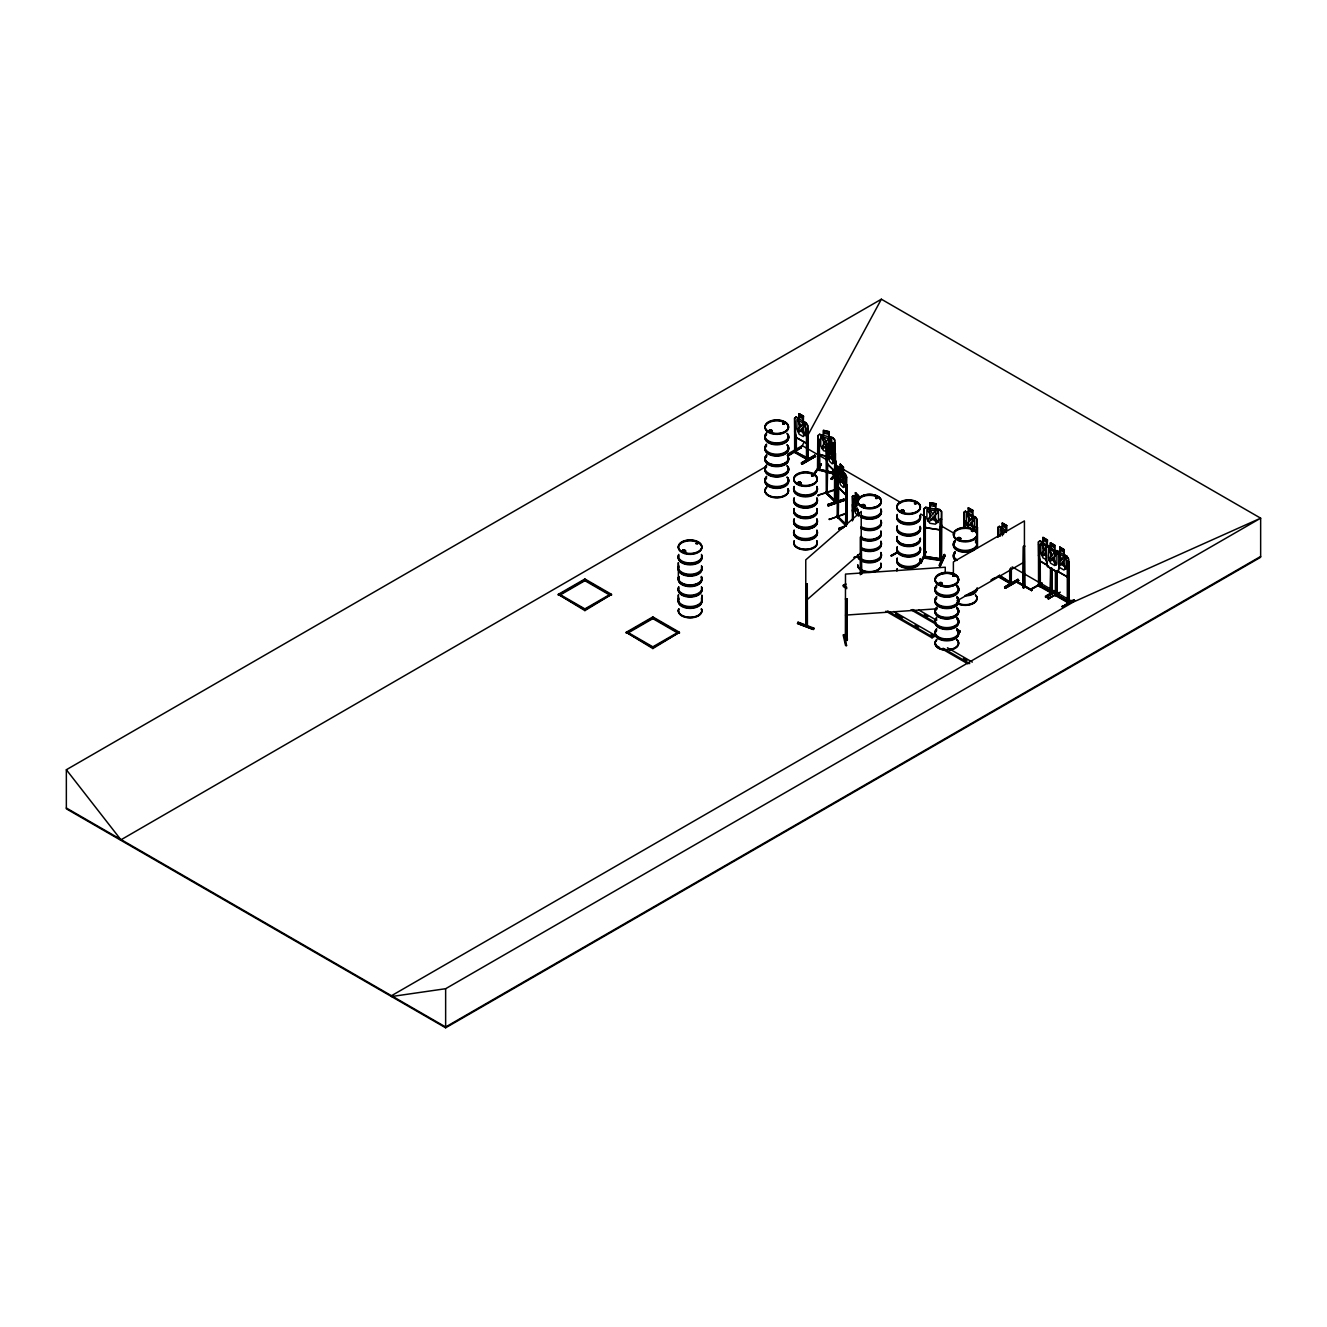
<?xml version="1.0" encoding="UTF-8"?>
<svg xmlns="http://www.w3.org/2000/svg" width="1327" height="1327" viewBox="0 0 1327 1327"><rect width="100%" height="100%" fill="white"/><g stroke="black" fill="none" stroke-linecap="round" stroke-linejoin="round"><path stroke-width="1.5" d="M1038.527 584.311L1038.427 585.821M1039.754 586.434L1040.335 584.61L1038.859 583.913M1051.813 591.825L1050.287 591.029L1051.2 590.78M1050.453 567.939L1050.453 592.705L1050.321 590.963M1052.129 591.477L1050.884 590.681M1043.171 542.677L1040.02 540.719L1038.477 541.814L1038.543 585.92L1051.664 593.235L1051.664 591.742M1057.072 595.889L1057.055 571.34M1057.055 594.446L1056.06 593.799M1067.771 561.039L1068.981 561.719L1067.306 561.304L1067.306 602.475L1067.621 600.467M1067.771 600.55L1069.147 602.757L1068.981 561.719M794.74 451.047L796.018 451.711M808.176 459.524L795.138 452.159L795.138 421.405L796.465 452.938L794.989 450.583L794.558 452.49M796.333 452.689L796.333 436.45M808.176 459.689C809.221 457.019 805.589 457.069 806.501 459.424L806.501 428.505L808.176 428.92L808.11 459.573M999.447 576.83L998.849 575.686M1010.676 582.52L1009.698 581.856M1009.698 569.001L1009.698 583.349M1011.356 569.432L1011.29 583.664M998.319 576.25L1011.356 583.78L1011.29 582.171M797.494 623.491L813.252 629.462L797.494 623.491L798.058 622.164L813.833 628.102L813.252 629.462M797.991 622.297L813.683 628.981L813.816 628.119M797.958 622.96L813.833 628.965M684.168 551.883L684.666 550.788L682.592 550.722M684.948 550.904L683.223 550.091M696.111 543.34L697.67 543.854M697.156 543.158L697.421 542.843M769.411 431.225L771.451 430.18M770.838 430.081L771.667 431.225L770.207 431.756M784.091 422.815L783.56 423.91M783.112 423.048L784.406 424.043M800.115 483.741C802.636 481.801 796.283 482.912 799.318 483.41M811.975 475.597L813.036 475.099L812.024 475.812M811.875 475.099L812.937 475.597L811.991 475.978M812.937 475.746L813.186 475.248M862.533 506.151L862.052 505.172L863.96 504.542M864.607 505.172L863.612 506.317M875.953 498.604L876.102 497.31L876.334 498.371M875.886 497.525L876.948 498.023M876.318 498.239L877.014 497.426L876.036 497.94M876.102 497.725L877.047 497.924M901.846 511.774L901.332 510.53M901.514 511.21L903.538 511.227L903.206 510.232M903.637 510.497L903.206 511.675M915 503.53L915.696 503.762M939.815 582.686L939.533 583.83L940.943 584.195M940.047 582.586C940.163 586.517 942.104 581.508 940.047 583.698M960.002 537.883L959.819 539.193M954.66 576.034L952.753 576.217L954.163 575.255M953.881 575.205L954.312 575.404M953.284 576.366L953.25 575.487M954.113 575.288L954.644 576.366M971.364 530.684L972.824 530.568M971.679 531.198L972.459 530.269M971.513 531.331L972.741 530.949L971.729 530.982M841.683 476.775L841.932 477.007C843.342 470.77 846.792 477.04 842.711 478.981L844.768 487.009L842.098 479.445C840.854 486.047 837.237 479.959 841.434 477.67L839.51 469.974L842.048 477.139M835.496 502.618L826.273 493.395L826.157 444.313L827.103 463.82L834.368 471.068L835.496 466.922M834.368 471.068L835.429 467.121M845.349 494.473L846.377 490.625M846.56 490.575L845.415 494.722L838.233 487.374L837.387 481.436L838.349 487.407M960.084 631.154L959.504 632.166M960.068 631.818L956.651 629.977L960.184 631.884M817.78 495.369L834.484 490.26M818.245 495.087L834.55 489.646M829.292 518.724L829.358 519.57L845.681 513.284M829.275 519.355L845.598 513.914M970.286 520.084L970.601 520.383C972.343 513.848 977.385 519.587 971.58 522.208L974.25 529.838L970.701 522.788C968.975 529.655 963.817 524.148 969.772 521.129L967.035 513.798L970.501 520.201M1061.683 559.546C1062.877 555.068 1069.38 556.162 1063.01 561.57L1065.929 569.2L1062.131 562.134C1060.323 569.034 1055.28 563.527 1061.202 560.492L1058.448 553.16L1062.064 559.845M807.712 438.988L806.219 443.351L807.861 439.104M1059.079 568.072C1055.745 580.828 1062.861 554.935 1057.669 551.966M1056.69 570.892L1067.008 576.781L1068.517 572.435L1068.368 559.065L1066.974 556.411L1056.723 550.572L1059.875 552.198L1059.875 547.155L1064.271 549.66L1064.121 554.786L1064.271 549.66M1067.008 576.781L1068.517 572.634M939.433 529.655L941.49 524.978M923.774 522.257L925.566 527.682L939.582 529.855L941.623 525.144M788.105 456.057L801.425 447.514L787.359 455.625L801.425 447.514M898.13 552.331L890.765 555.781L898.13 551.485M898.031 552.065L891.512 556.212M1031.278 588.956L1041.944 583.598M1031.925 588.574L1032.008 589.404M1031.925 589.138L1041.844 583.333M1058.797 593.368L1048.114 598.759L1060.356 592.141M1048.745 598.975L1048.861 599.174M929.746 502.8L935.717 503.729L929.746 502.8L929.895 508.175L926.909 509.386L926.909 518.807L929.895 523.302L935.469 524.165L938.454 520.599L938.454 511.177L935.469 509.037L935.668 503.845M923.841 516.535L925.483 516.8M925.566 527.682L939.632 529.738M935.668 508.888L935.717 503.729M941.623 511.592L941.407 560.707L941.49 511.525L939.582 509.369L935.518 508.921M940.014 527.25L939.98 560.558L940.014 519.039M941.49 560.674L923.625 558.02L924.073 555.98M925.997 551.601L921.12 562.963L920.109 562.797L925.881 551.65M921.12 562.963L925.831 552.297M923.974 508.822L923.725 557.473M941.656 519.305L939.848 519.404M923.841 557.556L941.822 560.276L941.689 558.717L925.665 556.776C924.056 560.16 927.523 554.968 923.476 556.395M923.907 556.03L940.014 559.015M940.329 565.899L945.189 555.333L940.329 565.932L939.317 564.92L944.243 554.421L939.483 565.667M939.317 565.766L944.326 554.504L945.206 555.432M845.564 645.585L843.143 634.903L844.171 634.837C845.249 632.067 845.299 647.344 846.526 645.619L846.477 644.773M1040.351 586.252L1040.219 561.57M1055.28 595.591L1055.844 593.766M1056.607 596.221L1057.055 594.297M1057.204 596.022L1055.811 595.159M1010.013 581.939L999.629 575.387L999.629 576.88M813.766 474.568L821.363 463.986M787.89 453.95L802.238 445.656L804.195 442.04M807.131 436.616L881.36 299.205L1260.65 518.177L1260.65 557.257L445.64 1027.795L66.35 808.823L66.35 769.743L881.36 299.205M1025.058 585.589C1020.529 585.489 1028.475 586.219 1023.084 587.612L1023.233 546.525L1024.427 545.828L1024.892 587.264L1023.664 587.911L1024.892 585.655M826.29 492.035L827.219 492.864M826.174 493.312L826.174 491.803M836.06 500.942L834.666 500.412M836.093 502.386L835.214 501.589L836.226 502.485L836.06 461.414L835.214 460.569M838.747 486.959L838.282 517.994L837.188 517.099L837.387 467.9L837.204 481.485M806.816 623.375L805.671 625.88L807.413 625.133L807.264 584.162L805.771 584.776L807.264 584.162M807.231 625.299L806.318 625.996L806.434 623.508M847.422 638.834L845.382 638.917M682.642 550.539L683.305 550.174A1.692 0.979 0 0 1 685.512 551.319A1.692 0.979 0 0 1 682.675 551.75A1.692 0.979 0 0 1 683.438 550.124M684.5 550.423L682.642 550.871L683.571 551.883M771.65 431.076L770.539 431.358M696.012 543.805L697.007 542.793M696.857 543.158L697.156 543.805M864.292 506.018L863.894 504.608M901.846 510.132L901.846 511.26M901.332 511.044L903.388 510.895M958.111 537.8A1.825 1.045 0 0 0 958.111 539.625A1.825 1.045 0 0 0 960.848 538.712A1.825 1.045 0 0 0 958.111 537.8L958.459 539.293M959.935 538.729L957.928 538.58L959.819 537.75M954.312 575.984L953.101 576.266M834.6 453.784L834.799 439.851L832.792 437.578L829.043 436.765L829.126 431.607L823.37 430.296L823.37 435.339L819.522 434.377L832.726 437.728L834.517 439.983L834.517 453.452M817.946 438.938L819.505 439.337M829.126 431.607L828.861 436.882L831.697 439.27L831.697 448.692M817.714 449.256L819.456 454.713L827.152 456.505M819.456 454.713L817.979 449.156M833.041 451.346L833.306 442.803L834.865 443.185L834.865 453.436M834.865 443.185L833.041 443.152M812.92 474.585L821.396 463.986M813.65 474.651L821.164 464.682M821.396 464.848L813.882 474.817L813.882 473.971M818.991 469.012L819.439 470.488L817.515 468.58L817.515 470.073L817.797 435.604L819.605 434.261M833.306 469.459L833.157 474.054L833.522 472.064M832.875 472.429L819.439 469.426L834.384 472.81L834.783 474.336M832.875 473.855L833.124 472.014M837.486 472.23L832.129 479.395L831.166 479.147L838.83 469.078M831.166 479.147L837.719 470.422M831.2 478.317L837.835 470.554M831.399 479.113L838.482 470.72M835.413 502.618L835.496 453.469L832.51 448.626L832.51 443.583C825.228 433.05 832.974 451.562 827.318 443.434C825.245 450.251 816.818 450.682 825.145 443.201C817.83 434.377 823.835 434.559 826.257 442.339C828.529 435.638 835.048 438.806 827.484 443.832M971.895 530.551L974.715 527.881L974.715 518.459L972.525 515.523C974.018 502.601 969.738 517.497 975.577 517.115L977.186 519.653L975.494 517.066M837.171 516.999L846.294 526.238M838.846 516.319L837.237 515.457L838.282 516.502M845.564 525.475L846.377 477.173M1047.434 546.906L1048.728 547.371M845.548 639.979L845.299 638.552L847.472 639.199M1023.084 587.612L1024.892 587.164M860.294 574.773L860.294 537.236L861.223 536.407L861.77 574.16M860.841 572.999L860.841 537.435L861.77 536.622M806.716 583.946L806.716 624.967L805.771 625.797L805.771 559.861L861.223 511.492L861.223 573.944M805.771 600.866L861.223 552.496M837.204 467.967L838.365 467.087C843.176 475.746 839.012 454.498 840.406 469.526L838.863 469.658L838.863 479.08L840.406 484.654L843.292 487.54L844.835 485.052L844.835 475.63L843.292 472.412L843.292 467.353L840.406 464.483M837.32 468.132L838.415 467.303M852.398 496.613L853.51 495.784L858.37 500.876L858.469 495.767L855.484 492.947M923.924 508.938L925.765 507.412M769.444 430.346L770.539 429.965M769.577 430.91L771.335 431.159M783.56 422.782L783.162 424.142M783.809 423.91L784.406 423.213M684.666 551.186L684.168 550.108M812.306 474.784C809.52 476.99 815.359 476.028 812.605 475.182M862.533 504.708L862.766 506.267M864.225 505.687L862.235 505.537L863.661 505.886M901.497 510.281A1.825 1.045 0 0 0 901.497 512.106A1.825 1.045 0 0 0 904.234 511.194A1.825 1.045 0 0 0 901.497 510.281A1.692 0.979 0 0 0 901.564 511.874A1.692 0.979 0 0 0 904.102 511.028A1.692 0.979 0 0 0 901.564 510.182L901.614 511.675M901.298 510.663L903.538 510.696M903.206 511.16L901.779 510.049M903.521 511.061L901.779 511.675M958.459 537.634L957.746 538.546L958.741 538.828M957.928 538.165L958.227 537.75A1.692 0.979 0 0 1 960.731 538.546A1.692 0.979 0 0 1 958.177 539.392A1.692 0.979 0 0 1 958.177 537.7M807.712 459.955L794.657 452.474L794.608 418.088L796.134 417.01L798.97 418.818M794.74 418.237L796.2 417.209M965.525 511.326L964.082 512.338L963.933 525.724M997.788 537.103L997.788 527.449L999.314 526.355L1002.15 528.163M997.921 527.599L999.38 526.57M1057.719 572.335L1047.318 566.496L1045.958 547.172L1047.501 546.094L1057.619 552.098M1046.107 547.321L1047.567 546.293L1050.47 548.151L1050.47 542.76L1054.849 545.281L1054.7 550.423L1056.889 553.359L1056.889 562.781L1054.7 565.551L1050.619 563.195L1048.446 557.904L1048.446 548.482L1050.619 548.068M1055.33 551.584L1056.873 550.489M1055.479 551.717L1056.939 550.688M1023.217 587.479L1023.698 546.79L1024.892 546.094M1043.022 542.428L1043.022 537.385L1047.418 539.89L1047.268 545.015L1050.204 546.691M1038.477 541.814L1038.626 555.399M1040.219 545.165L1038.543 544.733L1039.754 545.43L1039.655 586.451M1047.418 539.89L1047.119 545.098L1049.325 548.034M1038.477 555.333L1039.837 561.122L1048.446 566.032M1031.61 590.498L1018.091 583.067L1018.771 582.57M1066.974 556.411L1068.666 558.982L1068.65 603.088L1055.396 595.524L1055.396 570.909M1023.233 587.546L1024.56 585.257M1031.278 588.989L1041.944 582.752M1031.494 589.851L1031.494 590.714M1050.321 592.472L1050.918 567.674M1046.157 597.465L1056.027 591.527L1046.157 597.465L1045.411 596.188L1055.38 590.415M1045.61 597.05L1055.429 590.515M1045.411 597.05L1055.429 591.079M1055.711 593.683L1057.237 594.463M1048.114 598.759L1058.797 592.522M1067.19 602.392L1069.147 602.757L1056.06 595.292M1074.588 600.434L1062.264 606.821L1072.233 600.186M1062.264 606.821L1073.842 600.053M1062.297 605.975L1062.463 606.821L1074.041 600.053M1062.463 606.821L1074.538 600.335M799.119 413.676L803.482 416.197L799.119 413.676L799.119 419.067L796.93 419.481L796.93 428.903L799.119 434.194L803.2 436.55L805.373 433.78L805.373 424.358L803.2 421.422L803.2 416.379M794.608 418.088L794.74 431.673M796.134 417.01L806.252 423.014L807.861 425.552L807.844 460.038L807.496 458.412L796.018 452.125L808.11 458.08M806.169 422.965L803.349 421.339L803.482 416.197M794.608 431.623L795.951 437.412L806.352 443.251M795.951 437.412L806.252 443.036M120.508 840.074L766.359 466.374M558.269 594.363L584.908 578.987L611.548 594.363L584.908 610.602L558.269 594.363L584.908 609.757L611.548 594.363M558.269 595.226L584.908 579.849L611.548 595.226M561.421 594.264L584.908 580.695L610.072 595.226L610.072 594.363L584.908 608.894L559.745 594.363M801.425 462.891L814.811 455.261L801.425 462.891L802.155 464.168L815.458 456.388L802.155 464.168M801.425 463.753L815.425 456.339M626.211 632.299L652.851 616.922L679.49 632.299L652.851 648.538L626.211 632.299L652.851 647.692L679.49 632.299M626.211 633.161L652.851 617.785L679.49 633.161M652.851 618.631L627.704 633.161L627.704 632.299L652.851 646.83L678.014 632.299L678.014 633.161L652.851 618.631L652.851 616.922M968.445 512.836L968.445 507.793L968.445 513.167L966.255 513.582L966.255 523.004L968.445 528.312M846.808 588.624L843.259 586.567L843.259 585.29L845.846 583.797L845.846 585.074M975.843 531.198L976.307 526.819L977.501 527.516L977.501 548.018M977.501 527.516L975.843 527.084M977.037 533.288L977.186 519.653M1002.3 523.037L1006.662 525.558L1002.3 523.037L1002.3 528.411L1000.11 528.843L1000.11 536.373M999.314 526.355L1006.38 530.767L1006.38 525.724M997.788 527.449L997.921 537.186M998.319 535.245L999.049 536.208M1006.662 530.601L1006.662 525.558M1045.958 547.172L1046.107 560.624M991.186 579.882L994.52 577.958M991.286 580.148L997.937 576.3M999.646 575.536L998.783 575.719M999.646 575.951L1009.548 582.205L1011.522 582.304M956.933 600.882L1024.427 561.918M1050.337 547.902L1050.337 542.843L1054.849 545.281M1010.61 582.553C1011.406 586.949 1010.511 579.949 1009.698 582.022M1010.013 581.508L1009.698 583.515M1004.605 586.982L1017.991 579.352L1004.639 586.998L1005.335 588.259L1018.655 580.546L1005.335 588.259M1004.605 587.844L1018.008 579.982M887.647 610.918L932.052 636.562L934.639 635.069L934.639 636.346L932.052 637.839L885.872 611.183M391.266 995.847L1073.244 602.11L1260.65 518.177L445.64 988.715L391.498 996.544M1260.65 556.444L445.64 1026.982L66.35 807.994M817.78 469.658L834.6 474.303M1023.963 586.302L1023.548 587.878M783.428 422.799L782.681 423.777M783.925 423.877L783.112 423.462M784.34 423.844L783.212 423.927M862.417 504.758A1.825 1.045 0 0 1 865.154 505.67A1.825 1.045 0 0 1 862.417 506.582A1.825 1.045 0 0 1 862.417 504.758L862.998 504.459M864.225 506.035L862.683 506.151M971.447 530.7L972.641 531.43M972.691 531.646L972.973 530.684M959.587 539.293L960.002 538.397M939.765 582.636A1.692 0.979 0 0 1 942.319 583.482A1.692 0.979 0 0 1 939.765 584.328A1.692 0.979 0 0 1 939.765 582.636L941.523 582.619M941.175 584.228L941.407 582.686M843.906 634.754L846.526 645.619M806.468 626.045L806.318 584.975M827.318 443.434L834.467 450.765M832.51 443.583L833.771 461.398L832.228 463.903L829.342 461.016L827.799 455.426L827.799 446.005L829.342 445.872L829.425 440.498M826.837 452.208L827.219 494.357L826.837 452.208L827.7 453.054M834.517 450.633L835.33 466.988M826.157 457.848L827.103 463.82M836.06 461.414L834.65 460.768L834.501 501.822L835.396 501.656M838.2 467.137L840.588 469.459M843.391 467.286L843.458 472.346L845.531 474.402M843.391 472.346L846.659 477.156L846.46 525.31M838.233 467.353L845.564 474.286M846.659 477.156L845.382 474.336M845.631 525.575L846.278 484.222L847.124 485.068L847.124 524.032M847.124 485.068L845.697 484.405M826.29 493.528L835.114 500.412L827.219 493.279M827.136 494.258L827.7 463.305M858.37 516.021L855.484 513.134L853.941 507.561L853.941 498.139L855.484 498.007L855.567 492.616L855.666 497.94L853.46 495.568L852.299 496.447L852.415 520.914M827.733 504.492L844.088 499.134L827.783 504.559L828.247 505.869L844.569 500.428L844.038 499.052M827.849 505.371L844.171 499.931L828.247 505.869M828.197 505.72L844.519 500.279M858.469 495.767L858.469 500.826M852.299 509.966L853.244 515.938L852.581 496.547M838.282 516.933L845.614 524.248L846.543 523.783M846.56 524.779L837.918 516.767L838.083 515.44M842.927 528.279L838.78 528.992L846.045 525.741M844.287 526.471L838.797 528.163M838.78 528.992L844.287 527.035M857.624 556.295L853.875 557.473L858.022 556.759M834.783 472.843L835.048 473.988L817.946 469.708L817.979 435.72M799.02 482.132L798.522 483.21M798.672 482.447L799.65 482.381M799.6 483.376L799.882 482.199M799.949 483.725L798.987 483.808M915.398 502.717L916.211 503.066M915.68 503.315L916.277 503.198M958.393 537.568L959.355 537.485M959.321 538.828L960.151 538.729M959.67 539.177L958.393 539.177M939.98 582.835L941.258 582.835M845.399 638.453L847.19 638.403L847.107 640.41L845.382 640.41L845.498 574.093L945.255 567.226L945.255 573.38M1057.669 552.961L1059.875 552.53L1059.875 547.155M1038.859 585.406L1038.975 583.897L1039.887 585.025M794.989 452.076C797.245 450.898 792.8 450.135 795.586 451.628L795.835 453.204M847.107 640.41L847.273 599.273L845.498 599.008L847.273 599.273M798.871 482.149A1.692 0.979 0 0 1 800.961 483.343A1.692 0.979 0 0 1 798.124 483.774A1.692 0.979 0 0 1 798.871 482.149L800.43 482.381M799.65 483.459L798.672 483.393M915.282 503.033L915.978 502.9M683.869 551.385L684.666 550.274M684.201 551.783L683.223 551.7M958.691 537.833L960.134 538.165M845.498 615.114L937.111 608.794M1039.008 544.468L1039.207 585.522M1051.581 593.235L1051.664 568.62M1056.607 594.712L1056.557 596.304M1056.508 596.221L1056.607 571.605M1010.146 583.084L1010.146 570.776M1024.427 586.833L1024.427 520.914L953.383 561.918L953.383 574.226M838.083 516.933L846.178 525.127M929.895 503.115L935.469 503.978M925.715 507.528L939.433 509.651L941.424 511.641M876.981 497.575L876.981 498.604L875.521 497.924M828.861 431.839L823.569 430.512L823.569 435.555L820.733 436.533L820.733 445.938L823.569 450.699L827.086 451.578M827.086 447.547L823.569 446.652L823.569 437.247L828.861 438.573L828.861 446.104M819.688 454.464L827.136 456.339M838.681 468.331L838.681 469.177M819.688 470.14L819.257 439.685M1039.704 586.534L1039.539 584.908M1051.631 593.318L1051.465 591.693M1068.484 603.088L1068.301 601.463M807.662 460.038L807.247 457.5L806.501 457.931M998.849 577.179L999.447 575.337M1010.676 584.013L1010.892 567.641M769.975 431.789L769.312 430.893M1043.022 537.717L1047.119 540.056M1059.726 547.238L1064.121 549.743M1059.875 547.487L1063.972 549.826L1063.972 554.868L1066.178 557.804L1066.178 567.226L1063.972 570.013L1059.875 567.674L1058.399 564.141M1064.271 554.703L1067.107 556.328M1039.937 541.001L1050.055 546.774M1047.119 546.79L1043.022 544.452L1043.022 553.857L1045.759 555.416M1045.759 559.463L1043.022 557.904L1040.816 552.613L1040.816 543.191L1043.022 542.76L1043.022 537.385M1046.837 564.788L1040.086 560.939L1038.759 555.3M1056.79 570.792L1067.157 576.698M1039.008 585.489L1052.129 592.97M1031.676 590.498L1018.124 582.205L1018.091 583.067M956.734 629.247L960.184 631.038M968.295 507.876L972.824 510.314M968.445 508.125L972.525 510.48M1006.38 532.459L1002.3 530.103L1002.3 535.76M968.594 513.085L965.326 511.194L963.933 512.189L963.999 528.461M965.392 511.409L975.445 517.198M1057.619 572.119L1047.567 566.314L1046.257 560.674M806.965 428.239L808.176 428.92M963.999 520.25L965.193 520.947L965.193 527.101M802.238 445.656L827.368 460.17M834.55 464.317L839.925 467.419M843.524 469.493L900.95 502.651M920.689 514.047L924.289 516.12M942.236 526.487L954.793 533.736M1012.219 566.894L1073.244 602.11M814.778 455.227L815.475 456.488M1017.925 579.302L1018.655 580.546M997.854 576.515L1010.892 584.046M918.964 610.088L936.713 620.339M924.289 614.451L927.838 616.508M912.81 609.541L935.9 622.861M911.035 609.79L935.9 624.154M893.784 611.482L934.639 635.069M895.559 613.787L902.675 617.884M915.099 625.067L918.649 627.124M931.09 634.289L934.639 636.346M843.259 585.29L846.808 587.347M947.445 647.758L972.309 662.107M963.419 658.275L966.968 660.315M943.082 648.223L969.722 663.6M939.516 647.46L935.966 645.403L935.966 644.126M943.082 649.517L967.93 663.865M835.413 502.701L835.214 470.82M846.294 524.729L845.697 523.933L847.107 524.464M827.119 493.262L826.754 491.62M1052.129 592.804L1052.129 568.354M915.895 502.833C916.907 506.35 913.573 501.324 914.651 503.912M769.743 431.69L769.262 430.711M829.242 440.564L832.411 443.649M831.714 444.031L829.856 442.19L831.714 445.723M840.306 464.201L843.574 467.237M827.368 463.67L834.55 471.019M855.384 492.682L858.652 495.717M858.37 502.568L854.555 498.604L856.529 506.151C852.249 508.324 856.064 514.71 857.192 507.909L858.005 511.094M838.415 487.308L845.531 494.424M852.415 504.509L853.278 519.72M858.37 511.99L855.484 509.104L855.484 499.682L857.142 505.62M826.837 493.213L833.655 500.03M838 516.336L837.237 515.457L837.354 517.182M814.927 456.057L801.608 463.753M66.35 769.743L120.508 839.261M798.207 483.128L798.224 483.443M1051.813 549.212L1050.254 546.558L1051.664 549.312M806.103 423.097L807.562 425.619L807.562 439.071M833.041 473.905L833.041 469.808M1002.947 534.681L1000.89 529.042L1003.743 533.836M1045.212 550.075L1041.595 543.39L1044.349 550.722C1038.245 553.641 1043.702 559.413 1045.278 552.364L1046.456 555.399M923.974 522.274L925.765 527.416M794.89 431.59L796.2 437.23M847.19 639.913L845.598 640.493L845.664 638.403M1058.929 568.155L1058.929 554.703L1054.55 550.506L1054.55 545.447M1002.449 523.286L1002.449 528.328M977.037 519.637L977.037 548.3M976.888 519.736L976.888 533.189M932.052 636.562L932.052 637.839M929.945 502.999L929.945 508.059L925.682 507.229L923.725 508.855L923.808 558.053M925.317 517.165L925.317 558.169M852.979 514.577L852.979 518.675M847.19 598.892L847.19 638.403M838.282 517.994L837.901 475.846L837.918 517.862M819.505 453.685L819.439 470.488M818.311 495.071L818.311 495.933M806.965 442.588L806.965 458.993M799.269 413.941L799.269 418.984M678.362 569.383L678.362 578.207M652.851 646.83L652.851 648.538M584.908 578.987L584.908 580.695M584.908 608.894L584.908 610.602M445.64 988.715L445.64 1027.795M816.818 508.49A11.678 6.735 0 0 1 805.539 516.983A11.678 6.735 0 0 1 794.259 508.49M816.868 488.336A11.727 6.768 0 0 1 805.539 496.862A11.727 6.768 0 0 1 794.21 488.336M816.885 486.428A11.744 6.784 0 0 1 805.539 494.971A11.744 6.784 0 0 1 794.193 486.428M816.885 499.649A11.744 6.784 0 0 1 805.539 508.191A11.744 6.784 0 0 1 794.193 499.649M817.05 498.969A11.91 6.884 0 0 1 805.539 507.627A11.91 6.884 0 0 1 794.027 498.969M817.05 498.388A11.91 6.884 0 0 1 805.539 507.047A11.91 6.884 0 0 1 794.027 498.388M816.885 497.741A11.744 6.784 0 0 1 805.539 506.284A11.744 6.784 0 0 1 794.193 497.741M817.05 487.656A11.91 6.884 0 0 1 805.539 496.298A11.91 6.884 0 0 1 794.027 487.656M817.05 487.059A11.91 6.884 0 0 1 805.539 495.717A11.91 6.884 0 0 1 794.027 487.059M816.885 509.153A11.744 6.784 0 0 1 805.539 517.696A11.744 6.784 0 0 1 794.193 509.153M816.918 508.755A11.777 6.801 0 0 1 805.539 517.298A11.777 6.801 0 0 1 794.176 508.755M816.868 510.165A11.727 6.768 0 0 1 805.539 518.691A11.727 6.768 0 0 1 794.21 510.165M816.818 540.752A11.678 6.735 0 0 1 805.539 549.229A11.678 6.735 0 0 1 794.259 540.752M816.918 509.601A11.777 6.801 0 0 1 805.539 518.16A11.777 6.801 0 0 1 794.176 509.601M816.868 518.691A11.727 6.768 0 0 1 805.539 527.217A11.727 6.768 0 0 1 794.21 518.691M816.885 531.895A11.744 6.784 0 0 1 805.539 540.437A11.744 6.784 0 0 1 794.193 531.895M817.05 531.215A11.91 6.884 0 0 1 805.539 539.873A11.91 6.884 0 0 1 794.027 531.215M817.05 530.634A11.91 6.884 0 0 1 805.539 539.293A11.91 6.884 0 0 1 794.027 530.634M816.885 530.004A11.744 6.784 0 0 1 805.539 538.546A11.744 6.784 0 0 1 794.193 530.004M817.05 519.902A11.91 6.884 0 0 1 805.539 528.561A11.91 6.884 0 0 1 794.027 519.902M817.05 519.321A11.91 6.884 0 0 1 805.539 527.98A11.91 6.884 0 0 1 794.027 519.321M816.868 541.416A11.727 6.768 0 0 1 805.539 549.925A11.727 6.768 0 0 1 794.21 541.416M816.918 540.985A11.777 6.801 0 0 1 805.539 549.544A11.777 6.801 0 0 1 794.176 540.985M701.402 576.449A11.694 6.751 0 0 1 690.09 584.942A11.694 6.751 0 0 1 678.794 576.449M701.452 556.312A11.744 6.784 0 0 1 690.09 564.838A11.744 6.784 0 0 1 678.744 556.312M701.452 554.404A11.744 6.784 0 0 1 690.09 562.947A11.744 6.784 0 0 1 678.744 554.404M701.452 567.624A11.744 6.784 0 0 1 690.09 576.167A11.744 6.784 0 0 1 678.744 567.624M701.601 566.944A11.91 6.884 0 0 1 690.09 575.603A11.91 6.884 0 0 1 678.595 566.944M701.601 566.364A11.91 6.884 0 0 1 690.09 575.022A11.91 6.884 0 0 1 678.595 566.364M701.452 565.717A11.744 6.784 0 0 1 690.09 574.259A11.744 6.784 0 0 1 678.744 565.717M701.601 555.631A11.91 6.884 0 0 1 690.09 564.274A11.91 6.884 0 0 1 678.595 555.631M701.601 555.034A11.91 6.884 0 0 1 690.09 563.693A11.91 6.884 0 0 1 678.595 555.034M701.419 577.129A11.727 6.768 0 0 1 690.09 585.655A11.727 6.768 0 0 1 678.777 577.129M701.469 576.731A11.777 6.801 0 0 1 690.09 585.273A11.777 6.801 0 0 1 678.727 576.731M701.402 578.124A11.694 6.751 0 0 1 690.09 586.634A11.694 6.751 0 0 1 678.794 578.124M701.419 608.711A11.727 6.768 0 0 1 690.09 617.237A11.727 6.768 0 0 1 678.777 608.711M701.469 577.56A11.777 6.801 0 0 1 690.09 586.103A11.777 6.801 0 0 1 678.727 577.56M701.452 588.558A11.744 6.784 0 0 1 690.09 597.1A11.744 6.784 0 0 1 678.744 588.558M701.419 586.667A11.727 6.768 0 0 1 690.09 595.193A11.727 6.768 0 0 1 678.777 586.667M701.452 599.87A11.744 6.784 0 0 1 690.09 608.413A11.744 6.784 0 0 1 678.744 599.87M701.601 599.19A11.91 6.884 0 0 1 690.09 607.849A11.91 6.884 0 0 1 678.595 599.19M701.601 598.61A11.91 6.884 0 0 1 690.09 607.268A11.91 6.884 0 0 1 678.595 598.61M701.452 597.979A11.744 6.784 0 0 1 690.09 606.522A11.744 6.784 0 0 1 678.744 597.979M701.601 587.878A11.91 6.884 0 0 1 690.09 596.536A11.91 6.884 0 0 1 678.595 587.878M701.601 587.297A11.91 6.884 0 0 1 690.09 595.956A11.91 6.884 0 0 1 678.595 587.297M701.402 609.358A11.694 6.751 0 0 1 690.09 617.868A11.694 6.751 0 0 1 678.794 609.358M701.469 608.977A11.777 6.801 0 0 1 690.09 617.536A11.777 6.801 0 0 1 678.727 608.977M787.093 445.258A11.91 6.884 0 0 1 776.776 455.576A11.91 6.884 0 0 1 766.459 445.258M788.089 447.597A11.727 6.768 0 0 1 778.302 456.073A11.727 6.768 0 0 1 765.049 449.355M765.447 447.597A11.727 6.768 0 0 1 766.608 445.972M788.089 456.438A11.727 6.768 0 0 1 775.233 464.898A11.727 6.768 0 0 1 766.608 454.813M788.138 456.704A11.777 6.801 0 0 1 775.233 465.196A11.777 6.801 0 0 1 766.575 455.061M788.089 457.069A11.727 6.768 0 0 1 775.233 465.528A11.727 6.768 0 0 1 766.608 455.426M787.093 433.946A11.91 6.884 0 0 1 776.776 444.263A11.91 6.884 0 0 1 766.459 433.946M788.089 445.706A11.727 6.768 0 0 1 775.233 454.166A11.727 6.768 0 0 1 766.608 444.081M788.122 436.284A11.744 6.784 0 0 1 775.233 444.761A11.744 6.784 0 0 1 766.591 434.642M787.093 444.678A11.91 6.884 0 0 1 776.776 454.995A11.91 6.884 0 0 1 766.459 444.678M787.093 433.365A11.91 6.884 0 0 1 776.776 443.682A11.91 6.884 0 0 1 766.459 433.365M788.089 434.393A11.727 6.768 0 0 1 775.233 442.853A11.727 6.768 0 0 1 766.608 432.751M768.482 431.358A11.727 6.768 0 0 1 770.904 430.28M787.093 477.521A11.91 6.884 0 0 1 776.776 487.838A11.91 6.884 0 0 1 766.459 477.521M788.122 479.86A11.744 6.784 0 0 1 775.233 488.336A11.744 6.784 0 0 1 766.591 478.218M788.072 488.684A11.694 6.751 0 0 1 775.233 497.127A11.694 6.751 0 0 1 766.641 487.042M788.072 458.147A11.694 6.751 0 0 1 778.302 466.59A11.694 6.751 0 0 1 765.065 459.888M765.463 458.147A11.694 6.751 0 0 1 766.641 456.521M788.138 488.933A11.777 6.801 0 0 1 775.233 497.426A11.777 6.801 0 0 1 766.575 487.291M788.089 489.315A11.727 6.768 0 0 1 775.233 497.791A11.727 6.768 0 0 1 766.608 487.689M787.093 466.192A11.91 6.884 0 0 1 776.776 476.509A11.91 6.884 0 0 1 766.459 466.192M788.089 477.969A11.727 6.768 0 0 1 775.233 486.428A11.727 6.768 0 0 1 766.608 476.327M788.089 468.547A11.727 6.768 0 0 1 778.302 477.007A11.727 6.768 0 0 1 765.049 470.289M765.447 468.547A11.727 6.768 0 0 1 766.608 466.905M787.093 476.94A11.91 6.884 0 0 1 776.776 487.241A11.91 6.884 0 0 1 766.459 476.94M787.093 465.611A11.91 6.884 0 0 1 776.776 475.929A11.91 6.884 0 0 1 766.459 465.611M788.122 466.64A11.744 6.784 0 0 1 775.233 475.116A11.744 6.784 0 0 1 766.591 464.997M957.165 597.697A11.91 6.884 0 0 1 946.848 608.015A11.91 6.884 0 0 1 936.53 597.697M957.016 598.394A11.744 6.784 0 0 1 946.848 608.579A11.744 6.784 0 0 1 936.663 598.394M956.983 607.235A11.694 6.751 0 0 1 946.848 617.37A11.694 6.751 0 0 1 936.713 607.235M936.68 607.866A11.727 6.768 0 0 0 946.848 618.017A11.744 6.784 0 0 0 957.016 607.849A11.727 6.768 0 0 1 946.848 618.017A11.744 6.784 0 0 1 936.663 607.849M938.521 584.295A11.777 6.801 0 0 0 958.21 581.243A11.777 6.801 0 0 0 943.796 572.932A11.777 6.801 0 0 0 938.521 584.295A11.91 6.884 0 0 1 940.893 583.283M957.165 586.385A11.91 6.884 0 0 1 946.848 596.702A11.91 6.884 0 0 1 936.53 586.385M956.999 596.503A11.727 6.768 0 0 1 946.848 606.671A11.727 6.768 0 0 1 936.68 596.503M956.999 587.081A11.727 6.768 0 0 1 946.848 597.25A11.727 6.768 0 0 1 936.68 587.081M957.165 597.117A11.91 6.884 0 0 1 946.848 607.434A11.91 6.884 0 0 1 936.53 597.117M957.165 585.788A11.91 6.884 0 0 1 946.848 596.105A11.91 6.884 0 0 1 936.53 585.788M956.999 585.19A11.727 6.768 0 0 1 946.848 595.342A11.727 6.768 0 0 1 936.68 585.19M938.554 583.797A11.727 6.768 0 0 1 940.976 582.719M957.165 629.943A11.91 6.884 0 0 1 946.848 640.261A11.91 6.884 0 0 1 936.53 629.943M957.016 630.657A11.744 6.784 0 0 1 946.848 640.825A11.744 6.784 0 0 1 936.663 630.657M956.983 639.514A11.694 6.751 0 0 1 946.848 649.649A11.694 6.751 0 0 1 936.713 639.514M956.983 608.911A11.694 6.751 0 0 1 946.848 619.045A11.694 6.751 0 0 1 936.713 608.911M957.032 639.747A11.777 6.801 0 0 1 949.883 649.716M943.796 649.716A11.777 6.801 0 0 1 936.646 639.747M957.016 640.128A11.744 6.784 0 0 1 949.883 650.081M943.796 650.081A11.744 6.784 0 0 1 936.663 640.128M957.032 608.347A11.777 6.801 0 0 1 946.848 618.548A11.777 6.801 0 0 1 936.646 608.347M957.165 618.631A11.91 6.884 0 0 1 946.848 628.948A11.91 6.884 0 0 1 936.53 618.631M957.016 628.749A11.744 6.784 0 0 1 946.848 638.934A11.744 6.784 0 0 1 936.663 628.749M957.016 619.344A11.744 6.784 0 0 1 946.848 629.512A11.744 6.784 0 0 1 936.663 619.344M957.165 629.363A11.91 6.884 0 0 1 946.848 639.68A11.91 6.884 0 0 1 936.53 629.363M957.165 618.05A11.91 6.884 0 0 1 946.848 628.368A11.91 6.884 0 0 1 936.53 618.05M957.016 617.437A11.744 6.784 0 0 1 946.848 627.621A11.744 6.784 0 0 1 936.663 617.437M954.942 559.629A11.91 6.884 0 0 1 954.942 552.762M955.075 560.243A11.744 6.784 0 0 1 953.499 556.859M953.897 555.101A11.744 6.784 0 0 1 955.075 553.459M975.577 541.433A11.91 6.884 0 0 1 965.26 551.75A11.91 6.884 0 0 1 954.942 541.433M956.966 559.745A11.727 6.768 0 0 1 955.108 551.568M975.428 542.146A11.744 6.784 0 0 1 965.26 552.314A11.744 6.784 0 0 1 955.075 542.146M956.833 560.475A11.91 6.884 0 0 1 954.942 552.181M975.577 540.852A11.91 6.884 0 0 1 965.26 551.169A11.91 6.884 0 0 1 954.942 540.852M975.428 540.255A11.744 6.784 0 0 1 965.26 550.423A11.744 6.784 0 0 1 955.075 540.255M976.606 588.972A11.744 6.784 0 0 1 968.295 593.766M976.539 596.205A11.678 6.735 0 0 1 971.099 603.785A11.678 6.735 0 0 1 956.999 602.707M975.445 595.193A11.777 6.801 0 0 1 972.426 603.984A11.777 6.801 0 0 1 956.933 603.387M976.987 589.105A11.727 6.768 0 0 1 965.26 595.873M977.17 588.458A11.91 6.884 0 0 1 965.26 595.325M977.17 587.861A11.91 6.884 0 0 1 968.345 594.513M975.445 594.795A11.777 6.801 0 0 1 972.426 603.586A11.777 6.801 0 0 1 956.933 603.005M920.308 538.181A11.678 6.735 0 0 1 907.104 544.866A11.678 6.735 0 0 1 897.351 536.44M920.391 518.028A11.744 6.784 0 0 1 907.104 524.746A11.744 6.784 0 0 1 897.284 516.269M920.357 516.137A11.727 6.768 0 0 1 907.104 522.838A11.727 6.768 0 0 1 897.317 514.378M920.391 529.34A11.744 6.784 0 0 1 907.104 536.075A11.744 6.784 0 0 1 897.284 527.582M920.142 526.902A11.91 6.884 0 0 1 908.63 535.561A11.91 6.884 0 0 1 897.135 526.902M920.142 526.321A11.91 6.884 0 0 1 908.63 534.98A11.91 6.884 0 0 1 897.135 526.321M920.391 527.449A11.744 6.784 0 0 1 907.104 534.167A11.744 6.784 0 0 1 897.284 525.691M920.142 515.589A11.91 6.884 0 0 1 908.63 524.248A11.91 6.884 0 0 1 897.135 515.589M920.142 515.009A11.91 6.884 0 0 1 908.63 523.667A11.91 6.884 0 0 1 897.135 515.009M897.284 537.07A11.744 6.784 0 0 0 907.104 545.546A11.744 6.784 0 0 0 920.391 538.828A11.744 6.784 0 0 1 907.104 545.662A11.744 6.784 0 0 1 897.284 537.186M920.407 538.43A11.777 6.801 0 0 1 907.104 545.165A11.777 6.801 0 0 1 897.268 536.672M920.341 539.84A11.694 6.751 0 0 1 907.104 546.542A11.694 6.751 0 0 1 897.334 538.098M920.407 539.276A11.777 6.801 0 0 1 907.104 546.011A11.777 6.801 0 0 1 897.268 537.518M920.391 550.274A11.744 6.784 0 0 1 907.104 557.008A11.744 6.784 0 0 1 897.284 548.532M920.391 548.383A11.744 6.784 0 0 1 907.104 555.117A11.744 6.784 0 0 1 897.284 546.624M920.357 561.603A11.727 6.768 0 0 1 907.104 568.304A11.727 6.768 0 0 1 897.317 559.845M920.142 559.165A11.91 6.884 0 0 1 908.63 567.823A11.91 6.884 0 0 1 897.135 559.165M920.142 558.584A11.91 6.884 0 0 1 908.63 567.243A11.91 6.884 0 0 1 897.135 558.584M920.391 559.695A11.744 6.784 0 0 1 907.104 566.43A11.744 6.784 0 0 1 897.284 557.937M920.142 547.852A11.91 6.884 0 0 1 908.63 556.511A11.91 6.884 0 0 1 897.135 547.852M920.142 547.255A11.91 6.884 0 0 1 908.63 555.913A11.91 6.884 0 0 1 897.135 547.255M896.903 571.058A11.727 6.768 0 0 1 897.317 569.3M881.062 510.066A11.91 6.884 0 0 1 875.505 517.795A11.91 6.884 0 0 1 861.123 516.717M859.232 515.291A11.91 6.884 0 0 1 858.038 510.066M881.062 509.485A11.91 6.884 0 0 1 875.505 517.215A11.91 6.884 0 0 1 861.123 516.12M859.232 514.71A11.91 6.884 0 0 1 858.038 509.485M880.896 510.746A11.744 6.784 0 0 1 875.422 518.376A11.744 6.784 0 0 1 861.24 517.298M859.382 515.904A11.744 6.784 0 0 1 857.806 512.504M880.879 508.855A11.727 6.768 0 0 1 875.405 516.468A11.727 6.768 0 0 1 861.256 515.39M859.398 513.997A11.727 6.768 0 0 1 857.823 510.613M881.062 520.798A11.91 6.884 0 0 1 875.505 528.544A11.91 6.884 0 0 1 861.123 527.449M880.896 520.167A11.744 6.784 0 0 1 875.422 527.798A11.744 6.784 0 0 1 861.24 526.719M880.896 522.058A11.744 6.784 0 0 1 875.422 529.689A11.744 6.784 0 0 1 861.24 528.61M880.879 530.9A11.727 6.768 0 0 1 875.405 538.513A11.727 6.768 0 0 1 861.256 537.452M881.062 521.378A11.91 6.884 0 0 1 875.505 529.125A11.91 6.884 0 0 1 861.123 528.03M880.896 531.513A11.744 6.784 0 0 1 875.422 539.144A11.744 6.784 0 0 1 861.24 538.065A11.727 6.768 0 0 0 875.405 539.226A11.727 6.768 0 0 0 880.879 531.613M880.896 554.321A11.744 6.784 0 0 1 875.422 561.951A11.744 6.784 0 0 1 861.24 560.873M859.382 559.463A11.744 6.784 0 0 1 857.806 556.079M880.912 563.793A11.777 6.801 0 0 1 871.093 572.302A11.777 6.801 0 0 1 857.773 565.551M880.829 563.162A11.678 6.735 0 0 1 871.076 571.589A11.678 6.735 0 0 1 857.872 564.92M881.062 553.641A11.91 6.884 0 0 1 871.109 562.233A11.91 6.884 0 0 1 857.64 555.416M881.062 553.06A11.91 6.884 0 0 1 871.109 561.653A11.91 6.884 0 0 1 857.64 554.835M880.879 552.43A11.727 6.768 0 0 1 872.585 560.724A11.727 6.768 0 0 1 858.221 555.93M880.896 541.101A11.744 6.784 0 0 1 875.422 548.731A11.744 6.784 0 0 1 861.24 547.653M880.879 543.008A11.727 6.768 0 0 1 875.405 550.622A11.727 6.768 0 0 1 861.256 549.544M881.062 542.328A11.91 6.884 0 0 1 875.505 550.058A11.91 6.884 0 0 1 861.123 548.963M881.062 541.731A11.91 6.884 0 0 1 875.505 549.478A11.91 6.884 0 0 1 861.123 548.383M880.879 532.591A11.727 6.768 0 0 1 875.405 540.205A11.727 6.768 0 0 1 861.256 539.127M880.912 532.011A11.777 6.801 0 0 1 875.438 539.658A11.777 6.801 0 0 1 861.223 538.58M880.912 563.428A11.777 6.801 0 0 1 871.093 571.92A11.777 6.801 0 0 1 857.773 565.186M678.362 595.027L678.362 599.738L678.346 595.027M678.362 562.764L678.362 567.475L678.346 562.764M833.738 463.189L831.05 455.791C829.806 462.393 826.19 456.322 830.387 454.016L828.446 446.32L831.001 453.486C832.178 447.066 835.778 453.37 831.664 455.327L833.738 463.189M805.174 435.588L803.681 434.742L801.375 428.687C799.567 435.571 794.558 430.031 800.446 427.029L797.709 419.697L801.292 426.382C802.901 419.714 808.11 425.403 802.238 428.107L805.174 435.588M1056.292 564.821L1054.882 564.157L1052.477 557.904C1050.918 564.954 1045.494 559.148 1051.548 556.262L1048.811 548.914L1052.411 555.615C1054.003 548.947 1059.211 554.636 1053.356 557.34L1056.292 564.821M937.973 522.506L936.049 522.374L932.765 516.983C930.476 524.182 923.177 521.76 931.504 515.689C923.509 507.246 930.526 507.395 932.665 514.727C934.971 507.909 942.037 510.281 933.959 516.103L937.973 522.506M1018.124 582.205L1032.224 590.283L1018.124 582.205M1040.351 585.19L1050.768 591.129L1040.351 585.19M1057.204 594.96L1067.621 600.899L1057.204 594.96M934.473 504.675L930.891 504.111L930.891 505.803L934.473 506.35L934.473 504.675M935.469 510.713L929.895 509.85L929.895 519.272L935.469 520.134L935.469 510.713M827.915 432.436L824.515 431.59L824.515 433.265L827.915 434.128L827.915 432.436M1046.389 540.471L1043.752 538.978L1043.752 540.653L1046.389 542.162L1046.389 540.471M1063.242 550.257L1060.605 548.748L1060.605 550.423L1063.242 551.932L1063.242 550.257M1063.972 556.56L1059.875 554.222L1059.875 563.627L1063.972 565.965L1063.972 556.56M1053.97 545.795L1051.349 544.269L1051.349 545.961L1053.97 547.47L1053.97 545.795M1054.7 552.098L1050.619 549.743L1050.619 559.165L1054.7 561.52L1054.7 552.098M1005.65 526.155L1003.03 524.629L1003.03 526.321L1005.65 527.831L1005.65 526.155M971.795 510.895L969.174 509.386L969.174 511.061L971.795 512.587L971.795 510.895M802.47 416.794L799.849 415.285L799.849 416.96L802.47 418.469L802.47 416.794M972.525 517.198L968.445 514.843L968.445 524.265L972.525 526.62L972.525 517.198M803.2 423.097L799.119 420.742L799.119 430.164L803.2 432.519L803.2 423.097M832.228 450.434L829.342 447.564L829.342 456.969L832.228 459.855L832.228 450.434M842.778 467.685L840.92 465.827L842.778 469.36L842.778 467.685M843.292 474.087L840.406 471.201L840.406 480.623L843.292 483.509L843.292 474.087M857.856 496.165L855.998 494.308L857.856 497.841L857.856 496.165M701.85 599.738L701.85 595.027L701.817 599.738M799.683 484.554A11.694 6.751 0 0 0 817.25 478.715A11.694 6.751 0 0 0 799.683 472.86A11.694 6.751 0 0 0 799.683 484.554M799.7 485.5A11.678 6.735 0 0 0 817.216 479.661A11.678 6.735 0 0 0 799.7 473.822A11.678 6.735 0 0 0 799.7 485.5M799.65 484.969A11.777 6.801 0 0 0 817.316 479.08A11.777 6.801 0 0 0 799.65 473.192A11.777 6.801 0 0 0 799.65 484.969M798.025 484.007A1.825 1.045 0 0 0 801.077 483.526A1.825 1.045 0 0 0 798.837 482.248A1.825 1.045 0 0 0 798.025 484.007M805.539 529.108A11.727 6.768 0 0 0 816.868 520.582A11.744 6.784 0 0 1 805.539 529.125A11.744 6.784 0 0 1 794.193 520.582A11.727 6.768 0 0 0 805.539 529.108M684.234 552.53A11.727 6.768 0 0 0 701.817 546.658A11.727 6.768 0 0 0 684.234 540.802A11.727 6.768 0 0 0 684.234 552.53M684.251 553.475A11.694 6.751 0 0 0 701.801 547.62A11.694 6.751 0 0 0 684.251 541.764A11.694 6.751 0 0 0 684.251 553.475M681.779 551.866A11.777 6.801 0 0 0 701.469 548.814A11.777 6.801 0 0 0 687.054 540.487A11.777 6.801 0 0 0 681.779 551.866M682.957 552.148A1.825 1.045 0 0 0 685.694 551.236A1.825 1.045 0 0 0 682.957 550.323A1.825 1.045 0 0 0 682.957 552.148M769.345 431.739A1.692 0.979 0 0 0 772.181 431.292A1.692 0.979 0 0 0 770.108 430.097A1.692 0.979 0 0 0 769.345 431.739M770.921 432.519A11.694 6.751 0 0 0 788.47 426.664A11.694 6.751 0 0 0 770.921 420.808A11.694 6.751 0 0 0 770.921 432.519M770.921 433.448A11.694 6.751 0 0 0 788.47 427.593A11.694 6.751 0 0 0 770.921 421.754A11.694 6.751 0 0 0 770.921 433.448M770.887 432.917A11.777 6.801 0 0 0 788.537 427.045A11.777 6.801 0 0 0 770.887 421.157A11.777 6.801 0 0 0 770.887 432.917M769.262 431.955A1.825 1.045 0 0 0 772.297 431.491A1.825 1.045 0 0 0 770.075 430.197A1.825 1.045 0 0 0 769.262 431.955M775.233 466.026A11.777 6.801 0 0 0 788.138 457.533A11.777 6.801 0 0 1 775.233 466.042A11.777 6.801 0 0 1 766.575 455.907A11.777 6.801 0 0 0 775.233 466.026M940.992 584.942A11.694 6.751 0 0 0 958.542 579.103A11.694 6.751 0 0 0 940.992 573.247A11.694 6.751 0 0 0 940.992 584.942M940.992 585.887A11.694 6.751 0 0 0 958.542 580.032A11.694 6.751 0 0 0 940.992 574.176A11.694 6.751 0 0 0 940.992 585.887M938.571 584.842A11.694 6.751 0 0 0 958.144 581.823A11.694 6.751 0 0 0 943.812 573.546A11.694 6.751 0 0 0 938.571 584.842M959.371 540.056A11.777 6.801 0 0 0 977.02 534.184A11.777 6.801 0 0 0 959.371 528.295A11.777 6.801 0 0 0 959.371 540.056M959.388 540.985A11.727 6.768 0 0 0 976.987 535.113A11.727 6.768 0 0 0 959.388 529.257A11.727 6.768 0 0 0 959.388 540.985M959.371 540.404A11.777 6.801 0 0 0 977.02 534.516A11.777 6.801 0 0 0 959.371 528.627A11.777 6.801 0 0 0 959.371 540.404M902.758 512.554A11.744 6.784 0 0 0 920.391 506.682A11.744 6.784 0 0 0 902.758 500.81A11.744 6.784 0 0 0 902.758 512.554M902.791 513.483A11.694 6.751 0 0 0 920.341 507.627A11.694 6.751 0 0 0 902.791 501.772A11.694 6.751 0 0 0 902.791 513.483M900.32 511.857A11.777 6.801 0 0 0 920.009 508.805A11.777 6.801 0 0 0 905.595 500.478A11.777 6.801 0 0 0 900.32 511.857M897.334 568.669A11.694 6.751 0 0 0 896.936 570.411A11.694 6.751 0 0 1 897.334 568.702M863.695 506.964A11.727 6.768 0 0 0 881.277 501.108A11.727 6.768 0 0 0 863.695 495.236A11.744 6.784 0 0 0 863.678 507.03A11.744 6.784 0 0 0 881.294 501.158A11.744 6.784 0 0 0 863.678 495.286A11.727 6.768 0 0 0 863.695 506.964M863.695 507.959A11.694 6.751 0 0 0 881.244 502.104A11.694 6.751 0 0 0 863.695 496.248A11.694 6.751 0 0 0 863.695 507.959M863.661 507.395A11.777 6.801 0 0 0 881.327 501.506A11.777 6.801 0 0 0 863.661 495.618A11.777 6.801 0 0 0 863.661 507.395"/></g></svg>
